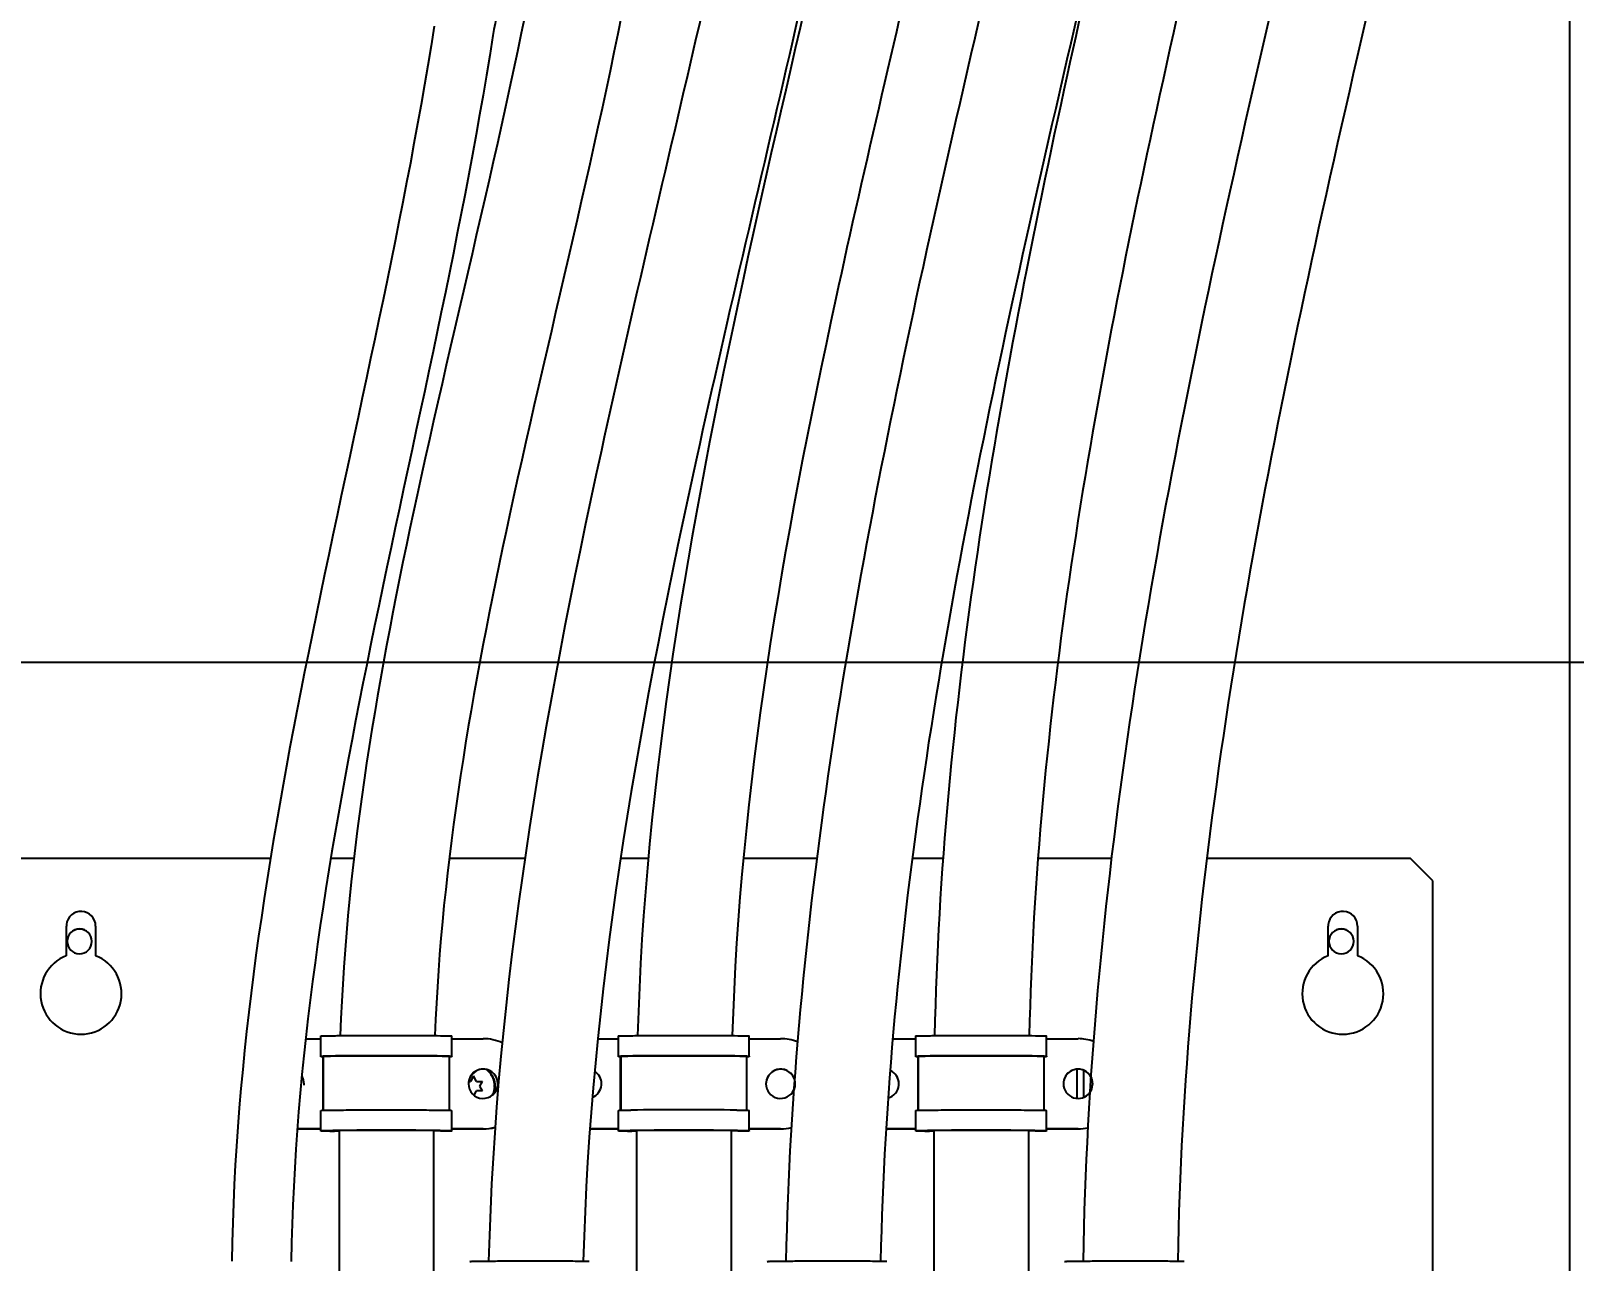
# Model space of a CAD drawing. Header units: millimetres. Extents: x 0 to 10500, y 0 to 7425.
# Drawn here: x 6802.7 to 7145.2, y 5277.8 to 5550.7 of the extents above; entities that cross this region are included whole.
import ezdxf

# ---------------------------------------------------------------- set-up
doc = ezdxf.new("R2010")
doc.units = ezdxf.units.MM
doc.header["$LTSCALE"] = 577.5
doc.layers.get('0').update_dxf_attribs({"linetype": 'CONTINUOUS'})
doc.layers.add('AXES', color=7, linetype='CONTINUOUS')
doc.layers.add('DTM_AXES', color=7, linetype='CONTINUOUS')
doc.styles.add('TEXTSTYLE_2', font='txt', dxfattribs={"width": 0.8})
doc.styles.add('TEXTSTYLE_3', font='txt')
doc.dimstyles.new('DIMSTYLE_1', dxfattribs={"dimtxt": 75, "dimasz": 3.5, "dimexe": 1.5, "dimexo": 1.5, "dimgap": 18.75, "dimtad": 1, "dimdec": 1, "dimtxsty": 'TEXTSTYLE_2', "dimblk": '_FILLED', "dimblk1": '_FILLED', "dimblk2": '_FILLED', "dimcen": 0.09, "dimadec": 1, "dimazin": 2, "dimtp": 0.1, "dimtm": 0.1, "dimtfac": 1, "dimtdec": 1, "dimtofl": 0, "dimtmove": 0, "dimatfit": 3, "dimldrblk": '_FILLED', "dimfxl": 1, "dimtolj": 1, "dimarcsym": 0})
doc.dimstyles.new('DIMSTYLE_2', dxfattribs={"dimtxt": 75, "dimasz": 3.5, "dimexe": 1.5, "dimexo": 1.5, "dimgap": 18.75, "dimtad": 1, "dimdec": 1, "dimtxsty": 'TEXTSTYLE_3', "dimblk": '_FILLED', "dimblk1": '_FILLED', "dimblk2": '_FILLED', "dimcen": 0.09, "dimadec": 1, "dimazin": 2, "dimtp": 0.1, "dimtm": 0.1, "dimtfac": 1, "dimtdec": 1, "dimtofl": 0, "dimtmove": 0, "dimatfit": 3, "dimldrblk": '_FILLED', "dimfxl": 1, "dimtolj": 1, "dimarcsym": 0})

# ---------------------------------------------------------------- blocks, each defined once
blk = doc.blocks.new('_FILLED')
at = {"color": 0, "linetype": 'ByBlock'}
blk.add_solid([(0, 0), (-1, 0.214), (-1, -0.214)], dxfattribs=at)
blk = doc.blocks.new('*D2')
at = {"color": 2, "linetype": 'Continuous', "transparency": 16777216}
for p, q in [((6517.06, 6087.82), (7463.5, 6087.82)), ((7463.5, 6087.82), (7483.75, 6087.82)), ((7482.25, 6087.82), (7482.25, 5216)), ((7482.25, 4344.17), (7482.25, 5216)), ((7017.54, 4344.17), (7463.5, 4344.17)), ((7463.5, 4344.17), (7483.75, 4344.17))]:
    blk.add_line(p, q, dxfattribs=at)
at = {"color": 2, "linetype": 'Continuous', "transparency": 16777216, "xscale": 3.5, "yscale": 3.5, "zscale": 3.5}
for p, rotation in [((7482.25, 6087.82), 90), ((7482.25, 4344.17), 270)]:
    blk.add_blockref('_FILLED', p, dxfattribs=dict(at, rotation=rotation))
at = {"color": 2, "linetype": 'Continuous', "transparency": 16777216, "insert": (7388.5, 5216), "char_height": 75, "width": 360, "attachment_point": 2, "rotation": 90, "line_spacing_factor": 0.9, "style": 'TEXTSTYLE_2'}
blk.add_mtext('(1743)', dxfattribs=at)
blk = doc.blocks.new('*D23')
at = {"color": 2, "linetype": 'Continuous', "transparency": 16777216}
for p, q in [((6515.69, 5410.67), (7274.79, 5410.67)), ((7274.79, 5410.67), (7295.04, 5410.67)), ((7293.54, 5410.67), (7293.54, 5289.67)), ((7293.54, 5168.67), (7293.54, 5289.67)), ((6515.9, 5168.67), (7274.79, 5168.67)), ((7274.79, 5168.67), (7295.04, 5168.67))]:
    blk.add_line(p, q, dxfattribs=at)
at = {"color": 2, "linetype": 'Continuous', "transparency": 16777216, "xscale": 3.5, "yscale": 3.5, "zscale": 3.5}
for p, rotation in [((7293.54, 5410.67), 90), ((7293.54, 5168.67), 270)]:
    blk.add_blockref('_FILLED', p, dxfattribs=dict(at, rotation=rotation))
at = {"color": 2, "linetype": 'Continuous', "transparency": 16777216, "insert": (7199.79, 5289.67), "char_height": 75, "width": 75, "attachment_point": 2, "rotation": 90, "line_spacing_factor": 0.9, "style": 'TEXTSTYLE_3'}
blk.add_mtext('A', dxfattribs=at)

msp = doc.modelspace()

# ---------------------------------------------------------------- linework, layer by layer
at = {"color": 3, "linetype": 'Continuous'}
msp.add_line((7144.2, 4959.75), (7144.2, 5591.14), dxfattribs=at)
at = {"color": 7, "linetype": 'Continuous'}
for p, q in [((6855.89, 5367.16), (6798.83, 5367.16)), ((6874.39, 5367.16), (6869.27, 5367.16)), ((6912.34, 5367.16), (6895.55, 5367.16)), ((6939.74, 5367.16), (6933.59, 5367.16)), ((6977.14, 5367.16), (6960.83, 5367.16)), ((7005.15, 5367.16), (6998.31, 5367.16)), ((7042.49, 5367.16), (7026.21, 5367.16)), ((7108.83, 5367.16), (7063.66, 5367.16)), ((7113.83, 5362.16), (7108.83, 5367.16)), ((7113.83, 5222.16), (7113.83, 5362.16)), ((6900.93, 5318.92), (6900.23, 5317.71)), ((6901.63, 5317.71), (6900.93, 5318.92)), ((6899.85, 5317.71), (6900.23, 5317.71)), ((6901.06, 5314.65), (6901.63, 5315.63)), ((6901.63, 5317.71), (6902.92, 5317.71)), ((6902.92, 5315.63), (6901.63, 5315.63)), ((6902.32, 5316.67), (6902.92, 5317.71)), ((6902.92, 5315.63), (6902.32, 5316.67)), ((6905.58, 5316.67), (6905.58, 5316.67)), ((6871.09, 5306.81), (6871.1, 4958.72)), ((6892.09, 5306.81), (6892.1, 4936.82)), ((6937.09, 5306.81), (6937.1, 4850.25)), ((6958.09, 5306.81), (6958.1, 4850.25)), ((7003.09, 5306.81), (7003.1, 4838.26)), ((7024.09, 5306.81), (7024.1, 4838.26))]:
    msp.add_line(p, q, dxfattribs=at)
at = {"color": 6, "linetype": 'Continuous'}
for p, q in [((7034.78, 5320.36), (7034.78, 5313.95)), ((7036.28, 5320.14), (7036.28, 5314.17))]:
    msp.add_line(p, q, dxfattribs=at)
at = {"color": 7, "linetype": 'Continuous'}
for centre, radius, start, end in [((6900.96, 5316.66), 4.62, 332.8671, 337.4746), ((6900.96, 5316.67), 4.61, 0.0025, 3.2126), ((6900.96, 5316.67), 4.62, 356.3306, 359.9967)]:
    msp.add_arc(centre, radius, start, end, dxfattribs=at)
at = {"color": 6, "linetype": 'Continuous'}
msp.add_arc((6900.99, 5316.64), 4.68, 336.0536, 337.8972, dxfattribs=at)
at = {"color": 7, "linetype": 'Continuous'}
for points, knots in [([(7102.34, 5760.08), (7089.06, 5684.79), (7051.02, 5540.93), (7025.75, 5397.66), (7024.25, 5327.85)], [0, 0, 0, 0, 0.516515, 1, 1, 1, 1]), ([(7122.8, 5759.93), (7108.44, 5678.46), (7066.3, 5519.77), (7037.51, 5358.17), (7036.19, 5277.86)], [0, 0, 0, 0, 0.512334, 1, 1, 1, 1]), ([(7143.48, 5756.28), (7128.91, 5673.62), (7086.61, 5514.48), (7058.51, 5355.84), (7057.2, 5277.85)], [0, 0, 0, 0, 0.512695, 1, 1, 1, 1]), ([(7051.41, 5729.33), (7037.86, 5652.5), (6998.64, 5503.88), (6971.81, 5352.48), (6970.25, 5277.85)], [0, 0, 0, 0, 0.516135, 1, 1, 1, 1]), ([(7072.09, 5725.68), (7058.33, 5647.69), (7018.98, 5498.67), (6992.82, 5350.19), (6991.26, 5277.85)], [0, 0, 0, 0, 0.516634, 1, 1, 1, 1]), ([(7073.94, 5723.3), (7061.58, 5662.66), (7028.25, 5532.43), (7004.74, 5399.96), (7003.24, 5327.85)], [0, 0, 0, 0, 0.465891, 1, 1, 1, 1]), ([(7020.89, 5672.5), (7010.13, 5611.48), (6980, 5496.62), (6959.98, 5382.51), (6958.34, 5327.85)], [0, 0, 0, 0, 0.523791, 1, 1, 1, 1]), ([(6970.66, 5645.69), (6959.51, 5583.21), (6927.7, 5462.24), (6905.79, 5338.75), (6904.28, 5277.86)], [0, 0, 0, 0, 0.516308, 1, 1, 1, 1]), ([(6991.75, 5644.38), (6980.39, 5579.97), (6948.19, 5457.86), (6926.8, 5336.48), (6925.29, 5277.85)], [0, 0, 0, 0, 0.520133, 1, 1, 1, 1]), ([(6993.99, 5643.48), (6984.03, 5594.47), (6957.67, 5490.61), (6938.97, 5384.74), (6937.33, 5327.86)], [0, 0, 0, 0, 0.472763, 1, 1, 1, 1]), ([(6917.02, 5578.66), (6909.38, 5535.29), (6887.81, 5452.99), (6872.78, 5368.52), (6871.36, 5327.86)], [0, 0, 0, 0, 0.528492, 1, 1, 1, 1]), ([(6913.18, 5579.99), (6912.17, 5576.99), (6908.9, 5566.93), (6906.39, 5556.81), (6905.25, 5549.65)], [0, 0, 0, 0, 0.298824, 1, 1, 1, 1]), ([(6937.7, 5575.01), (6929.86, 5530.5), (6908.19, 5447.94), (6893.8, 5366.32), (6892.37, 5327.85)], [0, 0, 0, 0, 0.530059, 1, 1, 1, 1]), ([(6892.22, 5551.71), (6884.89, 5505.47), (6863.01, 5415.21), (6847.95, 5323.4), (6847.29, 5277.8)], [0, 0, 0, 0, 0.51177, 1, 1, 1, 1]), ([(6905.25, 5549.65), (6897.82, 5502.7), (6875.85, 5412.15), (6861.15, 5322.04), (6860.49, 5277.79)], [0, 0, 0, 0, 0.512124, 1, 1, 1, 1])]:
    msp.add_open_spline(points, degree=3, knots=knots, dxfattribs=at)
for points in [[(6903.72, 5320.38), (6904.38, 5319.89), (6904.91, 5319.2), (6905.22, 5318.45)], [(6905.22, 5318.45), (6905.42, 5317.97), (6905.54, 5317.45), (6905.57, 5316.93)], [(6905.57, 5316.38), (6905.53, 5315.87), (6905.42, 5315.36), (6905.22, 5314.89)]]:
    msp.add_open_spline(points, degree=3, dxfattribs=at)
at = {"color": 6, "linetype": 'Continuous'}
for points in [[(6903.94, 5320.35), (6904.54, 5319.85), (6905.03, 5319.18), (6905.33, 5318.45)], [(6905.33, 5318.45), (6905.56, 5317.89), (6905.68, 5317.28), (6905.68, 5316.67)], [(6905.68, 5316.67), (6905.68, 5316.06), (6905.56, 5315.45), (6905.33, 5314.88)]]:
    msp.add_open_spline(points, degree=3, dxfattribs=at)
at = {"layer": 'AXES', "color": 7, "linetype": 'Continuous'}
for p, q in [((6863.7, 5327.17), (6867.08, 5327.17)), ((6867.08, 5327.68), (6867.09, 5327.77)), ((6867.08, 5323.18), (6867.08, 5327.68)), ((6867.09, 5323.27), (6867.09, 5327.77)), ((6896.09, 5323.27), (6896.09, 5327.77)), ((6896.09, 5327.17), (6903.08, 5327.17)), ((6928.5, 5327.17), (6933.08, 5327.17)), ((6933.08, 5327.68), (6933.09, 5327.77)), ((6933.08, 5323.18), (6933.08, 5327.68)), ((6933.09, 5323.27), (6933.09, 5327.77)), ((6962.09, 5323.27), (6962.09, 5327.77)), ((6962.09, 5327.17), (6969.08, 5327.17)), ((6993.97, 5327.17), (6999.08, 5327.17)), ((6999.08, 5327.68), (6999.09, 5327.77)), ((6999.08, 5323.18), (6999.08, 5327.68)), ((6999.09, 5323.27), (6999.09, 5327.77)), ((7028.09, 5323.27), (7028.09, 5327.77)), ((7028.09, 5327.17), (7035.08, 5327.17)), ((6867.08, 5323.18), (6867.09, 5323.27)), ((6867.58, 5323.18), (6867.08, 5323.18)), ((6867.59, 5323.27), (6867.58, 5323.18)), ((6867.58, 5311.3), (6867.58, 5323.18)), ((6867.59, 5323.27), (6867.59, 5311.3)), ((6895.59, 5311.3), (6895.59, 5323.27)), ((6896.08, 5323.18), (6895.59, 5323.18)), ((6896.09, 5323.27), (6896.08, 5323.18)), ((6933.08, 5323.18), (6933.09, 5323.27)), ((6933.58, 5323.18), (6933.08, 5323.18)), ((6933.59, 5323.27), (6933.58, 5323.18)), ((6933.58, 5311.3), (6933.58, 5323.18)), ((6933.59, 5323.27), (6933.59, 5311.3)), ((6961.59, 5311.3), (6961.59, 5323.27)), ((6962.08, 5323.18), (6961.59, 5323.18)), ((6962.09, 5323.27), (6962.08, 5323.18)), ((6999.08, 5323.18), (6999.09, 5323.27)), ((6999.58, 5323.18), (6999.08, 5323.18)), ((6999.59, 5323.27), (6999.58, 5323.18)), ((6999.58, 5311.3), (6999.58, 5323.18)), ((6999.59, 5323.27), (6999.59, 5311.3)), ((7027.59, 5311.3), (7027.59, 5323.27)), ((7028.08, 5323.18), (7027.59, 5323.18)), ((7028.09, 5323.27), (7028.08, 5323.18)), ((6863.32, 5316.84), (6863.33, 5317.17)), ((6899.85, 5317.51), (6899.83, 5317.17)), ((6906.32, 5316.84), (6906.33, 5317.17)), ((6929.32, 5316.84), (6929.33, 5317.17)), ((6965.85, 5317.51), (6965.83, 5317.17)), ((6972.32, 5316.84), (6972.33, 5317.17)), ((6995.32, 5316.84), (6995.33, 5317.17)), ((7031.85, 5317.51), (7031.83, 5317.17)), ((7038.32, 5316.84), (7038.33, 5317.17)), ((6867.08, 5311.18), (6867.09, 5311.27)), ((6867.08, 5306.68), (6867.08, 5311.18)), ((6867.09, 5306.77), (6867.09, 5311.27)), ((6896.09, 5306.77), (6896.09, 5311.27)), ((6933.08, 5311.18), (6933.09, 5311.27)), ((6933.08, 5306.68), (6933.08, 5311.18)), ((6933.09, 5306.77), (6933.09, 5311.27)), ((6962.09, 5306.77), (6962.09, 5311.27)), ((6999.08, 5311.18), (6999.09, 5311.27)), ((6999.08, 5306.68), (6999.08, 5311.18)), ((6999.09, 5306.77), (6999.09, 5311.27)), ((7028.09, 5306.77), (7028.09, 5311.27)), ((6861.84, 5307.17), (6867.08, 5307.17)), ((6867.08, 5307.16), (6861.84, 5307.16)), ((6867.08, 5306.68), (6867.09, 5306.77)), ((6869.08, 5306.68), (6867.08, 5306.68)), ((6869.08, 5306.68), (6869.08, 5306.67)), ((6869.59, 5306.77), (6869.58, 5306.67)), ((6870.08, 5306.79), (6870.08, 5306.66)), ((6871.09, 5306.66), (6870.08, 5306.66)), ((6893.58, 5306.68), (6893.59, 5306.77)), ((6893.58, 5306.68), (6893.58, 5306.77)), ((6896.08, 5306.68), (6893.58, 5306.68)), ((6896.09, 5306.77), (6896.08, 5306.68)), ((6896.09, 5307.17), (6903.08, 5307.17)), ((6903.08, 5307.16), (6896.09, 5307.16)), ((6903.08, 5307.16), (6903.08, 5307.17)), ((6926.78, 5307.17), (6933.08, 5307.17)), ((6933.08, 5307.16), (6926.78, 5307.16)), ((6933.08, 5306.68), (6933.09, 5306.77)), ((6935.08, 5306.68), (6933.08, 5306.68)), ((6935.08, 5306.68), (6935.08, 5306.67)), ((6935.59, 5306.77), (6935.58, 5306.67)), ((6936.08, 5306.79), (6936.08, 5306.66)), ((6937.09, 5306.66), (6936.08, 5306.66)), ((6959.58, 5306.68), (6959.58, 5306.77)), ((6959.58, 5306.68), (6959.59, 5306.77)), ((6962.08, 5306.68), (6959.58, 5306.68)), ((6962.09, 5306.77), (6962.08, 5306.68)), ((6962.09, 5307.17), (6969.08, 5307.17)), ((6969.08, 5307.16), (6962.09, 5307.16)), ((6969.08, 5307.16), (6969.08, 5307.17)), ((6992.5, 5307.17), (6999.08, 5307.17)), ((6999.08, 5307.16), (6992.5, 5307.16)), ((6999.08, 5306.68), (6999.09, 5306.77)), ((7001.08, 5306.68), (6999.08, 5306.68)), ((7001.08, 5306.68), (7001.08, 5306.67)), ((7001.59, 5306.77), (7001.58, 5306.67)), ((7002.08, 5306.79), (7002.08, 5306.66)), ((7003.09, 5306.66), (7002.08, 5306.66)), ((7025.58, 5306.68), (7025.58, 5306.77)), ((7025.58, 5306.68), (7025.59, 5306.77)), ((7028.08, 5306.68), (7025.58, 5306.68)), ((7028.09, 5306.77), (7028.08, 5306.68)), ((7028.09, 5307.17), (7035.08, 5307.17)), ((7035.08, 5307.16), (7028.09, 5307.16)), ((7035.08, 5307.16), (7035.08, 5307.17))]:
    msp.add_line(p, q, dxfattribs=at)
for centre, radius, start, end in [((7035.07, 5317.1), 10.08, 69.9291, 89.9235), ((6903.08, 5317.17), 3.25, 0.0015, 174.1163), ((6903.08, 5317.16), 3.25, 0.0015, 173.8923), ((6926.08, 5317.17), 3.25, 0.0016, 57.4966), ((6969.08, 5317.17), 3.25, 15.9434, 174.1157), ((6969.08, 5317.16), 3.25, 15.9272, 173.8917), ((6992.08, 5317.17), 3.25, 0.0026, 65.8965), ((7035.08, 5317.17), 3.25, 28.0809, 174.1164), ((7035.08, 5317.16), 3.25, 28.0702, 173.8923), ((6903.08, 5317.17), 3.25, 180.0015, 354.1163), ((6926.08, 5317.17), 3.25, 291.9788, 354.1195), ((6969.08, 5317.17), 3.25, 180.0023, 335.2246), ((6969.06, 5317.18), 3.27, 335.2935, 354.0553), ((6969.07, 5317.17), 3.27, 0.0376, 15.9046), ((6992.08, 5317.17), 3.25, 285.7323, 354.1194), ((7035.08, 5317.17), 3.25, 180.0027, 324.0913), ((6941.04, 4863.23), 448.13, 90.472, 90.6611), ((6947.6, 3912.44), 1398.95, 89.57997, 90.41983), ((6953.75, 4822.91), 488.46, 89.3455, 89.5186), ((6903.08, 5317.22), 10.05, 270.0351, 285.4269), ((6903.08, 5317.21), 10.05, 270.0351, 285.4428), ((6969.08, 5317.21), 10.04, 270.0254, 283.8867), ((6969.08, 5317.2), 10.04, 270.0252, 283.8964), ((7035.08, 5317.2), 10.03, 270.0192, 282.7143), ((7035.08, 5317.19), 10.03, 270.019, 282.7194)]:
    msp.add_arc(centre, radius, start, end, dxfattribs=at)
for points, knots in [([(6867.09, 5327.77), (6867.1, 5327.78), (6867.19, 5327.77), (6867.3, 5327.8), (6867.54, 5327.79), (6867.85, 5327.81), (6868.26, 5327.81), (6868.97, 5327.83), (6870.04, 5327.84), (6871.55, 5327.85), (6873.31, 5327.87), (6875.27, 5327.88), (6878.17, 5327.89), (6881.91, 5327.89), (6886.28, 5327.88), (6890.18, 5327.87), (6892.57, 5327.85), (6893.62, 5327.83)], [0, 0, 0, 0, 0.001808, 0.007042, 0.015691, 0.0277, 0.042999, 0.061486, 0.107547, 0.164719, 0.231555, 0.306364, 0.387255, 0.558987, 0.729478, 0.881582, 1, 1, 1, 1]), ([(6893.62, 5327.83), (6893.98, 5327.83), (6894.47, 5327.82), (6895.08, 5327.81), (6895.44, 5327.8), (6895.71, 5327.79), (6895.92, 5327.79), (6896.01, 5327.77), (6896.09, 5327.78), (6896.09, 5327.77)], [0, 0, 0, 0, 0.429908, 0.601894, 0.743941, 0.85525, 0.935252, 0.983505, 1, 1, 1, 1]), ([(6933.09, 5327.77), (6933.1, 5327.78), (6933.19, 5327.77), (6933.3, 5327.8), (6933.54, 5327.79), (6933.85, 5327.81), (6934.26, 5327.81), (6934.97, 5327.83), (6936.04, 5327.84), (6937.55, 5327.85), (6939.31, 5327.87), (6941.27, 5327.88), (6944.17, 5327.89), (6947.91, 5327.89), (6952.28, 5327.88), (6956.18, 5327.87), (6958.57, 5327.85), (6959.62, 5327.83)], [0, 0, 0, 0, 0.001808, 0.007042, 0.015691, 0.0277, 0.042999, 0.061486, 0.107547, 0.164719, 0.231555, 0.306364, 0.387255, 0.558987, 0.729478, 0.881582, 1, 1, 1, 1]), ([(6959.62, 5327.83), (6959.98, 5327.83), (6960.47, 5327.82), (6961.08, 5327.81), (6961.44, 5327.8), (6961.71, 5327.79), (6961.92, 5327.79), (6962.01, 5327.77), (6962.09, 5327.78), (6962.09, 5327.77)], [0, 0, 0, 0, 0.429908, 0.601894, 0.743941, 0.85525, 0.935252, 0.983505, 1, 1, 1, 1]), ([(6999.09, 5327.77), (6999.1, 5327.78), (6999.19, 5327.77), (6999.3, 5327.8), (6999.54, 5327.79), (6999.85, 5327.81), (7000.26, 5327.81), (7000.97, 5327.83), (7002.04, 5327.84), (7003.55, 5327.85), (7005.31, 5327.87), (7007.27, 5327.88), (7010.17, 5327.89), (7013.91, 5327.89), (7018.28, 5327.88), (7022.18, 5327.87), (7024.57, 5327.85), (7025.62, 5327.83)], [0, 0, 0, 0, 0.001808, 0.007042, 0.015691, 0.0277, 0.042999, 0.061486, 0.107547, 0.164719, 0.231555, 0.306364, 0.387255, 0.558987, 0.729478, 0.881582, 1, 1, 1, 1]), ([(7025.62, 5327.83), (7025.98, 5327.83), (7026.47, 5327.82), (7027.08, 5327.81), (7027.44, 5327.8), (7027.71, 5327.79), (7027.92, 5327.79), (7028.01, 5327.77), (7028.09, 5327.78), (7028.09, 5327.77)], [0, 0, 0, 0, 0.429908, 0.601894, 0.743941, 0.85525, 0.935252, 0.983505, 1, 1, 1, 1]), ([(6867.09, 5323.27), (6867.09, 5323.27), (6867.12, 5323.27), (6867.16, 5323.28), (6867.24, 5323.28), (6867.39, 5323.29), (6867.66, 5323.3), (6868.07, 5323.31), (6868.59, 5323.32), (6869.21, 5323.33), (6869.93, 5323.34), (6871.08, 5323.35), (6872.72, 5323.36), (6874.89, 5323.38), (6877.27, 5323.38), (6879.8, 5323.39), (6882.38, 5323.39), (6885.7, 5323.38), (6889.39, 5323.37), (6892.94, 5323.34), (6894.91, 5323.32), (6895.64, 5323.3)], [0, 0, 0, 0, 0.000572, 0.002155, 0.004762, 0.008394, 0.018698, 0.032985, 0.051139, 0.073014, 0.09843, 0.127183, 0.193733, 0.270499, 0.354989, 0.444453, 0.535985, 0.626609, 0.793474, 0.923528, 1, 1, 1, 1]), ([(6895.59, 5323.27), (6895.59, 5323.27), (6895.56, 5323.27), (6895.52, 5323.28), (6895.43, 5323.28), (6895.25, 5323.29), (6894.95, 5323.3), (6894.49, 5323.31), (6893.9, 5323.32), (6893.2, 5323.33), (6892.38, 5323.34), (6891.1, 5323.35), (6889.28, 5323.37), (6886.89, 5323.38), (6884.3, 5323.38), (6881.6, 5323.38), (6878.9, 5323.38), (6876.31, 5323.38), (6873.92, 5323.37), (6872.1, 5323.35), (6870.81, 5323.34), (6870, 5323.33), (6869.29, 5323.32), (6868.7, 5323.31), (6868.24, 5323.3), (6867.94, 5323.29), (6867.76, 5323.28), (6867.67, 5323.28), (6867.63, 5323.27), (6867.59, 5323.27), (6867.59, 5323.27)], [0, 0, 0, 0, 0.000637, 0.002454, 0.005462, 0.00966, 0.021581, 0.038106, 0.059073, 0.084285, 0.113496, 0.146428, 0.22215, 0.308543, 0.402288, 0.499787, 0.597293, 0.691063, 0.777496, 0.853271, 0.886234, 0.915479, 0.940727, 0.961732, 0.978296, 0.990258, 0.994476, 0.997506, 0.999343, 1, 1, 1, 1]), ([(6895.64, 5323.3), (6895.7, 5323.29), (6895.81, 5323.29), (6895.97, 5323.29), (6896.03, 5323.27), (6896.09, 5323.28), (6896.09, 5323.27)], [0, 0, 0, 0, 0.43488, 0.746955, 0.935154, 1, 1, 1, 1]), ([(6933.09, 5323.27), (6933.09, 5323.27), (6933.12, 5323.27), (6933.16, 5323.28), (6933.24, 5323.28), (6933.39, 5323.29), (6933.66, 5323.3), (6934.07, 5323.31), (6934.59, 5323.32), (6935.21, 5323.33), (6935.93, 5323.34), (6937.08, 5323.35), (6938.72, 5323.36), (6940.89, 5323.37), (6943.27, 5323.38), (6945.8, 5323.39), (6948.38, 5323.39), (6951.7, 5323.38), (6955.39, 5323.37), (6958.94, 5323.34), (6960.91, 5323.32), (6961.64, 5323.3)], [0, 0, 0, 0, 0.000572, 0.002155, 0.004762, 0.008394, 0.018698, 0.032985, 0.051139, 0.073014, 0.09843, 0.127183, 0.193733, 0.270499, 0.354989, 0.444453, 0.535985, 0.626609, 0.793474, 0.923528, 1, 1, 1, 1]), ([(6961.59, 5323.27), (6961.59, 5323.27), (6961.56, 5323.27), (6961.52, 5323.28), (6961.43, 5323.28), (6961.25, 5323.29), (6960.95, 5323.3), (6960.49, 5323.31), (6959.9, 5323.32), (6959.2, 5323.33), (6958.38, 5323.34), (6957.1, 5323.35), (6955.28, 5323.37), (6952.89, 5323.38), (6950.3, 5323.38), (6947.6, 5323.38), (6944.9, 5323.38), (6942.31, 5323.38), (6939.92, 5323.37), (6938.1, 5323.35), (6936.81, 5323.34), (6936, 5323.33), (6935.29, 5323.32), (6934.7, 5323.31), (6934.24, 5323.3), (6933.94, 5323.29), (6933.76, 5323.28), (6933.67, 5323.28), (6933.63, 5323.27), (6933.59, 5323.27), (6933.59, 5323.27)], [0, 0, 0, 0, 0.000637, 0.002454, 0.005462, 0.00966, 0.021581, 0.038106, 0.059073, 0.084285, 0.113496, 0.146428, 0.22215, 0.308543, 0.402288, 0.499787, 0.597293, 0.691063, 0.777496, 0.853271, 0.886234, 0.915479, 0.940727, 0.961732, 0.978296, 0.990258, 0.994476, 0.997506, 0.999343, 1, 1, 1, 1]), ([(6961.64, 5323.3), (6961.7, 5323.29), (6961.81, 5323.29), (6961.97, 5323.29), (6962.03, 5323.27), (6962.09, 5323.28), (6962.09, 5323.27)], [0, 0, 0, 0, 0.43488, 0.746955, 0.935154, 1, 1, 1, 1]), ([(6999.09, 5323.27), (6999.09, 5323.27), (6999.12, 5323.27), (6999.16, 5323.28), (6999.24, 5323.28), (6999.39, 5323.29), (6999.66, 5323.3), (7000.07, 5323.31), (7000.59, 5323.32), (7001.21, 5323.33), (7001.93, 5323.34), (7003.08, 5323.35), (7004.72, 5323.36), (7006.89, 5323.37), (7009.27, 5323.38), (7011.8, 5323.39), (7014.38, 5323.39), (7017.7, 5323.38), (7021.39, 5323.37), (7024.94, 5323.34), (7026.91, 5323.32), (7027.64, 5323.3)], [0, 0, 0, 0, 0.000572, 0.002155, 0.004762, 0.008394, 0.018698, 0.032985, 0.051139, 0.073014, 0.09843, 0.127183, 0.193733, 0.270499, 0.354989, 0.444453, 0.535985, 0.626609, 0.793474, 0.923528, 1, 1, 1, 1]), ([(7027.59, 5323.27), (7027.59, 5323.27), (7027.56, 5323.27), (7027.52, 5323.28), (7027.43, 5323.28), (7027.25, 5323.29), (7026.95, 5323.3), (7026.49, 5323.31), (7025.9, 5323.32), (7025.2, 5323.33), (7024.38, 5323.34), (7023.1, 5323.35), (7021.28, 5323.37), (7018.89, 5323.38), (7016.3, 5323.38), (7013.6, 5323.38), (7010.9, 5323.38), (7008.31, 5323.38), (7005.92, 5323.37), (7004.1, 5323.35), (7002.81, 5323.34), (7002, 5323.33), (7001.29, 5323.32), (7000.7, 5323.31), (7000.24, 5323.3), (6999.94, 5323.29), (6999.76, 5323.28), (6999.67, 5323.28), (6999.63, 5323.27), (6999.59, 5323.27), (6999.59, 5323.27)], [0, 0, 0, 0, 0.000637, 0.002454, 0.005462, 0.00966, 0.021581, 0.038106, 0.059073, 0.084285, 0.113496, 0.146428, 0.22215, 0.308543, 0.402288, 0.499787, 0.597293, 0.691063, 0.777496, 0.853271, 0.886234, 0.915479, 0.940727, 0.961732, 0.978296, 0.990258, 0.994476, 0.997506, 0.999343, 1, 1, 1, 1]), ([(7027.64, 5323.3), (7027.7, 5323.29), (7027.81, 5323.29), (7027.97, 5323.29), (7028.03, 5323.27), (7028.09, 5323.28), (7028.09, 5323.27)], [0, 0, 0, 0, 0.43488, 0.746955, 0.935154, 1, 1, 1, 1]), ([(6867.09, 5311.27), (6867.1, 5311.28), (6867.15, 5311.27), (6867.22, 5311.29), (6867.37, 5311.29), (6867.48, 5311.29), (6867.55, 5311.3)], [0, 0, 0, 0, 0.066066, 0.254694, 0.566356, 1, 1, 1, 1]), ([(6867.55, 5311.3), (6869.27, 5311.35), (6873.95, 5311.36), (6881.59, 5311.4), (6889.24, 5311.36), (6893.92, 5311.35), (6895.64, 5311.3)], [0, 0, 0, 0, 0.183665, 0.499978, 0.816303, 1, 1, 1, 1]), ([(6895.64, 5311.3), (6895.7, 5311.29), (6895.81, 5311.29), (6895.97, 5311.29), (6896.03, 5311.27), (6896.09, 5311.28), (6896.09, 5311.27)], [0, 0, 0, 0, 0.43488, 0.746955, 0.935154, 1, 1, 1, 1]), ([(6933.09, 5311.27), (6933.09, 5311.28), (6933.15, 5311.27), (6933.22, 5311.29), (6933.37, 5311.29), (6933.48, 5311.29), (6933.55, 5311.3)], [0, 0, 0, 0, 0.066066, 0.254694, 0.566356, 1, 1, 1, 1]), ([(6933.55, 5311.3), (6933.69, 5311.3), (6934.46, 5311.32), (6935.23, 5311.33), (6935.87, 5311.34)], [0, 0, 0, 0, 0.173694, 1, 1, 1, 1]), ([(6959.33, 5311.34), (6959.58, 5311.34), (6960.35, 5311.32), (6961.12, 5311.31), (6961.64, 5311.3)], [0, 0, 0, 0, 0.323871, 1, 1, 1, 1]), ([(6961.64, 5311.3), (6961.7, 5311.29), (6961.81, 5311.29), (6961.97, 5311.29), (6962.03, 5311.27), (6962.09, 5311.28), (6962.09, 5311.27)], [0, 0, 0, 0, 0.43488, 0.746955, 0.935154, 1, 1, 1, 1]), ([(6999.09, 5311.27), (6999.09, 5311.28), (6999.15, 5311.27), (6999.22, 5311.29), (6999.37, 5311.29), (6999.48, 5311.29), (6999.55, 5311.3)], [0, 0, 0, 0, 0.066066, 0.254694, 0.566356, 1, 1, 1, 1]), ([(6999.55, 5311.3), (7001.27, 5311.35), (7005.95, 5311.36), (7013.59, 5311.4), (7021.24, 5311.36), (7025.92, 5311.35), (7027.64, 5311.3)], [0, 0, 0, 0, 0.183665, 0.499978, 0.816303, 1, 1, 1, 1]), ([(7027.64, 5311.3), (7027.7, 5311.29), (7027.81, 5311.29), (7027.97, 5311.29), (7028.03, 5311.27), (7028.09, 5311.28), (7028.09, 5311.27)], [0, 0, 0, 0, 0.43488, 0.746955, 0.935154, 1, 1, 1, 1]), ([(6867.09, 5306.77), (6867.09, 5306.77), (6867.13, 5306.77), (6867.17, 5306.78), (6867.27, 5306.78), (6867.45, 5306.79), (6867.77, 5306.8), (6868.24, 5306.81), (6868.85, 5306.82), (6869.58, 5306.83), (6870.43, 5306.84), (6871.76, 5306.86), (6873.65, 5306.87), (6876.12, 5306.88), (6878.81, 5306.89), (6881.6, 5306.89), (6884.39, 5306.89), (6887.08, 5306.88), (6889.55, 5306.87), (6891.44, 5306.86), (6892.77, 5306.84), (6893.61, 5306.83), (6894.34, 5306.82), (6894.95, 5306.81), (6895.42, 5306.8), (6895.74, 5306.79), (6895.92, 5306.78), (6896.02, 5306.78), (6896.06, 5306.77), (6896.09, 5306.77), (6896.09, 5306.77)], [0, 0, 0, 0, 0.000657, 0.002494, 0.005524, 0.009742, 0.021704, 0.038268, 0.059273, 0.084521, 0.113767, 0.146729, 0.222505, 0.308937, 0.402707, 0.500213, 0.597712, 0.691457, 0.77785, 0.853572, 0.886504, 0.915716, 0.940927, 0.961895, 0.978419, 0.99034, 0.994538, 0.997547, 0.999363, 1, 1, 1, 1]), ([(6869.08, 5306.67), (6869.08, 5306.66), (6869.12, 5306.67), (6869.17, 5306.66), (6869.27, 5306.67), (6869.44, 5306.66), (6869.72, 5306.66), (6869.96, 5306.66), (6870.08, 5306.66)], [0, 0, 0, 0, 0.019303, 0.076208, 0.168604, 0.292954, 0.61726, 1, 1, 1, 1]), ([(6870.08, 5306.66), (6870.02, 5306.66), (6869.91, 5306.67), (6869.74, 5306.66), (6869.66, 5306.68), (6869.58, 5306.66), (6869.58, 5306.67)], [0, 0, 0, 0, 0.382749, 0.707063, 0.923814, 1, 1, 1, 1]), ([(6871.09, 5306.81), (6870.87, 5306.81), (6870.57, 5306.81), (6870.2, 5306.8), (6869.99, 5306.79), (6869.83, 5306.78), (6869.7, 5306.78), (6869.64, 5306.77), (6869.59, 5306.77), (6869.59, 5306.77)], [0, 0, 0, 0, 0.431187, 0.602925, 0.744458, 0.855277, 0.934916, 0.983119, 1, 1, 1, 1]), ([(6892.1, 5306.81), (6888.6, 5306.87), (6881.59, 5306.87), (6874.59, 5306.87), (6871.09, 5306.81)], [0, 0, 0, 0, 0.49997, 1, 1, 1, 1]), ([(6893.59, 5306.77), (6893.59, 5306.77), (6893.54, 5306.77), (6893.49, 5306.78), (6893.36, 5306.78), (6893.2, 5306.79), (6892.99, 5306.8), (6892.62, 5306.81), (6892.32, 5306.81), (6892.1, 5306.81)], [0, 0, 0, 0, 0.016517, 0.064451, 0.14393, 0.254696, 0.396283, 0.568183, 1, 1, 1, 1]), ([(6933.09, 5306.77), (6933.09, 5306.77), (6933.13, 5306.77), (6933.17, 5306.78), (6933.27, 5306.78), (6933.45, 5306.79), (6933.77, 5306.8), (6934.24, 5306.81), (6934.85, 5306.82), (6935.58, 5306.83), (6936.43, 5306.84), (6937.76, 5306.86), (6939.65, 5306.87), (6942.12, 5306.88), (6944.81, 5306.89), (6947.6, 5306.89), (6950.39, 5306.89), (6953.08, 5306.88), (6955.55, 5306.87), (6957.44, 5306.86), (6958.77, 5306.84), (6959.61, 5306.83), (6960.34, 5306.82), (6960.95, 5306.81), (6961.42, 5306.8), (6961.74, 5306.79), (6961.92, 5306.78), (6962.02, 5306.78), (6962.06, 5306.77), (6962.09, 5306.77), (6962.09, 5306.77)], [0, 0, 0, 0, 0.000657, 0.002494, 0.005524, 0.009742, 0.021704, 0.038268, 0.059273, 0.084521, 0.113767, 0.146729, 0.222505, 0.308937, 0.402707, 0.500213, 0.597712, 0.691457, 0.77785, 0.853572, 0.886504, 0.915716, 0.940927, 0.961895, 0.978419, 0.99034, 0.994538, 0.997547, 0.999363, 1, 1, 1, 1]), ([(6935.08, 5306.67), (6935.08, 5306.66), (6935.12, 5306.67), (6935.17, 5306.66), (6935.27, 5306.67), (6935.44, 5306.66), (6935.72, 5306.66), (6935.96, 5306.66), (6936.08, 5306.66)], [0, 0, 0, 0, 0.019303, 0.076208, 0.168604, 0.292954, 0.61726, 1, 1, 1, 1]), ([(6936.08, 5306.66), (6936.02, 5306.66), (6935.91, 5306.67), (6935.74, 5306.66), (6935.66, 5306.68), (6935.58, 5306.66), (6935.58, 5306.67)], [0, 0, 0, 0, 0.382749, 0.707063, 0.923814, 1, 1, 1, 1]), ([(6937.09, 5306.81), (6936.87, 5306.81), (6936.57, 5306.81), (6936.2, 5306.8), (6935.99, 5306.79), (6935.83, 5306.78), (6935.7, 5306.78), (6935.64, 5306.77), (6935.59, 5306.77), (6935.59, 5306.77)], [0, 0, 0, 0, 0.431187, 0.602925, 0.744458, 0.855277, 0.934916, 0.983119, 1, 1, 1, 1]), ([(6958.1, 5306.81), (6954.6, 5306.87), (6947.59, 5306.87), (6940.59, 5306.87), (6937.09, 5306.81)], [0, 0, 0, 0, 0.49997, 1, 1, 1, 1]), ([(6959.59, 5306.77), (6959.59, 5306.77), (6959.54, 5306.77), (6959.49, 5306.78), (6959.36, 5306.78), (6959.2, 5306.79), (6958.99, 5306.8), (6958.62, 5306.81), (6958.32, 5306.81), (6958.1, 5306.81)], [0, 0, 0, 0, 0.016517, 0.064451, 0.14393, 0.254696, 0.396283, 0.568183, 1, 1, 1, 1]), ([(6999.09, 5306.77), (6999.09, 5306.77), (6999.13, 5306.77), (6999.17, 5306.78), (6999.27, 5306.78), (6999.45, 5306.79), (6999.77, 5306.8), (7000.24, 5306.81), (7000.85, 5306.82), (7001.58, 5306.83), (7002.43, 5306.84), (7003.76, 5306.86), (7005.65, 5306.87), (7008.12, 5306.88), (7010.81, 5306.89), (7013.6, 5306.89), (7016.39, 5306.89), (7019.08, 5306.88), (7021.55, 5306.87), (7023.44, 5306.86), (7024.77, 5306.84), (7025.61, 5306.83), (7026.34, 5306.82), (7026.95, 5306.81), (7027.42, 5306.8), (7027.74, 5306.79), (7027.92, 5306.78), (7028.02, 5306.78), (7028.06, 5306.77), (7028.09, 5306.77), (7028.09, 5306.77)], [0, 0, 0, 0, 0.000657, 0.002494, 0.005524, 0.009742, 0.021704, 0.038268, 0.059273, 0.084521, 0.113767, 0.146729, 0.222505, 0.308937, 0.402707, 0.500213, 0.597712, 0.691457, 0.77785, 0.853572, 0.886504, 0.915716, 0.940927, 0.961895, 0.978419, 0.99034, 0.994538, 0.997547, 0.999363, 1, 1, 1, 1]), ([(7001.08, 5306.67), (7001.08, 5306.66), (7001.12, 5306.67), (7001.17, 5306.66), (7001.27, 5306.67), (7001.44, 5306.66), (7001.72, 5306.66), (7001.96, 5306.66), (7002.08, 5306.66)], [0, 0, 0, 0, 0.019303, 0.076208, 0.168604, 0.292954, 0.61726, 1, 1, 1, 1]), ([(7002.08, 5306.66), (7002.02, 5306.66), (7001.91, 5306.67), (7001.74, 5306.66), (7001.66, 5306.68), (7001.58, 5306.66), (7001.58, 5306.67)], [0, 0, 0, 0, 0.382749, 0.707063, 0.923814, 1, 1, 1, 1]), ([(7003.09, 5306.81), (7002.87, 5306.81), (7002.57, 5306.81), (7002.2, 5306.8), (7001.99, 5306.79), (7001.83, 5306.78), (7001.7, 5306.78), (7001.64, 5306.77), (7001.59, 5306.77), (7001.59, 5306.77)], [0, 0, 0, 0, 0.431187, 0.602925, 0.744458, 0.855277, 0.934916, 0.983119, 1, 1, 1, 1]), ([(7024.1, 5306.81), (7020.6, 5306.87), (7013.59, 5306.87), (7006.59, 5306.87), (7003.09, 5306.81)], [0, 0, 0, 0, 0.49997, 1, 1, 1, 1]), ([(7025.59, 5306.77), (7025.59, 5306.77), (7025.54, 5306.77), (7025.49, 5306.78), (7025.36, 5306.78), (7025.2, 5306.79), (7024.99, 5306.8), (7024.62, 5306.81), (7024.32, 5306.81), (7024.1, 5306.81)], [0, 0, 0, 0, 0.016517, 0.064451, 0.14393, 0.254696, 0.396283, 0.568183, 1, 1, 1, 1]), ([(6900.09, 5277.77), (6900.1, 5277.78), (6900.19, 5277.77), (6900.3, 5277.8), (6900.54, 5277.79), (6900.85, 5277.81), (6901.26, 5277.82), (6901.97, 5277.83), (6903.04, 5277.84), (6904.55, 5277.86), (6906.31, 5277.87), (6908.27, 5277.88), (6911.17, 5277.89), (6914.91, 5277.89), (6919.28, 5277.89), (6923.18, 5277.87), (6925.57, 5277.85), (6926.62, 5277.84)], [0, 0, 0, 0, 0.001808, 0.007042, 0.015691, 0.0277, 0.042999, 0.061486, 0.107547, 0.164719, 0.231555, 0.306364, 0.387255, 0.558987, 0.729478, 0.881582, 1, 1, 1, 1]), ([(6966.09, 5277.77), (6966.1, 5277.78), (6966.19, 5277.77), (6966.3, 5277.8), (6966.54, 5277.79), (6966.85, 5277.81), (6967.26, 5277.82), (6967.97, 5277.83), (6969.04, 5277.84), (6970.55, 5277.86), (6972.31, 5277.87), (6974.27, 5277.88), (6977.17, 5277.89), (6980.91, 5277.89), (6985.28, 5277.89), (6989.18, 5277.87), (6991.57, 5277.85), (6992.62, 5277.84)], [0, 0, 0, 0, 0.001808, 0.007042, 0.015691, 0.0277, 0.042999, 0.061486, 0.107547, 0.164719, 0.231555, 0.306364, 0.387255, 0.558987, 0.729478, 0.881582, 1, 1, 1, 1]), ([(7032.09, 5277.77), (7032.1, 5277.78), (7032.19, 5277.77), (7032.3, 5277.8), (7032.54, 5277.79), (7032.85, 5277.81), (7033.26, 5277.81), (7033.97, 5277.83), (7035.04, 5277.84), (7036.55, 5277.86), (7038.31, 5277.87), (7040.27, 5277.88), (7043.17, 5277.89), (7046.91, 5277.89), (7051.28, 5277.89), (7055.18, 5277.87), (7057.57, 5277.85), (7058.62, 5277.84)], [0, 0, 0, 0, 0.001808, 0.007042, 0.015691, 0.0277, 0.042999, 0.061486, 0.107547, 0.164719, 0.231555, 0.306364, 0.387255, 0.558987, 0.729478, 0.881582, 1, 1, 1, 1])]:
    msp.add_open_spline(points, degree=3, knots=knots, dxfattribs=at)
for points in [[(6907.31, 5326.23), (6906.01, 5326.84), (6904.53, 5327.17), (6903.08, 5327.17)], [(6972.82, 5326.45), (6971.64, 5326.92), (6970.35, 5327.17), (6969.08, 5327.17)], [(6863.33, 5317.17), (6863.33, 5317.76), (6863.17, 5318.36), (6862.86, 5318.86)], [(7038.33, 5317.17), (7038.33, 5317.7), (7038.2, 5318.24), (7037.95, 5318.7)], [(7037.72, 5315.27), (7038.05, 5315.72), (7038.26, 5316.28), (7038.32, 5316.84)]]:
    msp.add_open_spline(points, degree=3, dxfattribs=at)
at = {"layer": 'DTM_AXES', "color": 7, "linetype": 'Continuous'}
for p, q in [((6810.6, 5352.49), (6810.58, 5352.16)), ((6810.58, 5345.55), (6810.58, 5352.16)), ((6817.08, 5352.16), (6817.08, 5345.55)), ((7090.6, 5352.49), (7090.58, 5352.16)), ((7090.58, 5345.55), (7090.58, 5352.16)), ((7097.08, 5352.16), (7097.08, 5345.55))]:
    msp.add_line(p, q, dxfattribs=at)
for centre, radius, start, end in [((6813.83, 5352.16), 3.25, 0.0015, 174.0747), ((7093.83, 5352.16), 3.25, 0.0015, 174.0747), ((6813.5, 5348.74), 2.75, 0.5212, 179.4788), ((7093.5, 5348.74), 2.75, 0.5212, 179.4788), ((6813.83, 5337.16), 9, 111.169, 68.8329), ((7093.83, 5337.16), 9, 111.169, 68.8329), ((6903.08, 5317.16), 3.25, 0.0025, 166.2915), ((6926.08, 5317.16), 3.25, 0.0003, 57.5412), ((6969.08, 5317.16), 3.25, 16.2356, 166.2917), ((6992.08, 5317.16), 3.25, 0.0019, 65.7795), ((7035.08, 5317.16), 3.25, 28.0628, 166.2911)]:
    msp.add_arc(centre, radius, start, end, dxfattribs=at)
at = {"layer": 'DTM_AXES', "color": 3, "linetype": 'Continuous'}
for centre, radius, start, end in [((6813.5, 5348.76), 2.75, 0.0017, 359.4788), ((7093.5, 5348.76), 2.75, 0.0017, 359.4788), ((6813.5, 5348.76), 2.74, 359.4791, 360), ((7093.5, 5348.76), 2.74, 359.4791, 360)]:
    msp.add_arc(centre, radius, start, end, dxfattribs=at)

# ---------------------------------------------------------------- dimensions: what is measured, and where the dimension line sits
at = {"color": 2, "linetype": 'Continuous'}
for base, p1, p2, angle, text, dimstyle, picture, middle in [((7482.25, 6087.82), (7016.04, 4344.17), (6515.56, 6087.82), 90, '(1743)', 'DIMSTYLE_1', '*D2', (7482.25, 5216)), ((7293.54, 5168.67), (6514.19, 5410.67), (6514.4, 5168.67), 270, 'A', 'DIMSTYLE_2', '*D23', (7293.54, 5289.67))]:
    dim = msp.add_linear_dim(base=base, p1=p1, p2=p2, angle=angle, text=text, dimstyle=dimstyle, dxfattribs=at)
    dim.commit()
    dim.dimension.update_dxf_attribs({"geometry": picture, "text_midpoint": middle, "dimtype": 160})

doc.saveas('drawing.dxf')
